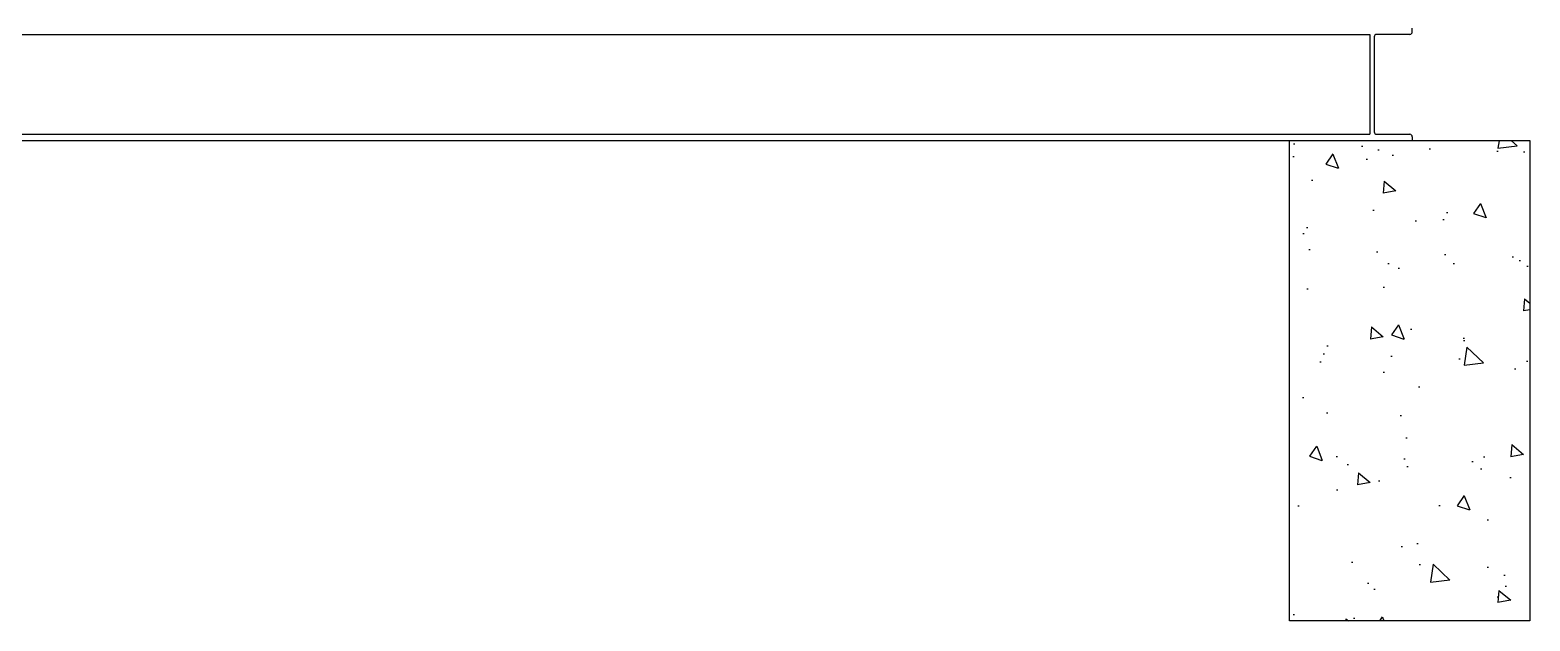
# Model space of a CAD drawing. Header units: millimetres. Extents: x 3692 to 33099, y 2878 to 23673.
# Drawn here: x 8556 to 10428, y 8862 to 9600 of the extents above; entities that cross this region are included whole.
import ezdxf

# ---------------------------------------------------------------- set-up
doc = ezdxf.new("R2010")
doc.units = ezdxf.units.MM
doc.layers.add('냉각탑_찬넬방진', color=1, linetype='Continuous')

# ---------------------------------------------------------------- blocks, each defined once
blk = doc.blocks.new('3')
at = {"layer": '냉각탑_찬넬방진', "ltscale": 150}
for p, q in [((10281.2, 9598), (10281.2, 9602.7)), ((10281.2, 9598), (10281.2, 9602.7)), ((10228.3, 9594.8), (10228.3, 9470.1)), ((10233.6, 9591.6), (10233.6, 9473.2)), ((10278, 9594.8), (10236.8, 9594.8)), ((10278, 9594.8), (10236.8, 9594.8)), ((10228.3, 9462.1), (10281.2, 9462.1)), ((10236.8, 9470.1), (10278, 9470.1)), ((10281.2, 9466.9), (10281.2, 9462.1))]:
    blk.add_line(p, q, dxfattribs=at)
at = {"layer": '냉각탑_찬넬방진', "ltscale": 30}
for p, q in [((7334.4, 9594.8), (10228.3, 9594.8)), ((7334.4, 9470.1), (10228.3, 9470.1)), ((7334.4, 9462.1), (10228.3, 9462.1)), ((7334.4, 9462.1), (10228.3, 9462.1))]:
    blk.add_line(p, q, dxfattribs=at)
at = {"layer": '냉각탑_찬넬방진', "ltscale": 150}
for centre, start, end in [((10236.8, 9591.6), 90, 180), ((10236.8, 9591.6), 90, 180), ((10278, 9598), 270, 0), ((10278, 9598), 270, 0), ((10236.8, 9473.2), 180, 270), ((10278, 9466.9), 0, 90)]:
    blk.add_arc(centre, 3.18, start, end, dxfattribs=at)

msp = doc.modelspace()

# ---------------------------------------------------------------- hatches: boundary and pattern name
h = msp.add_hatch()
h.set_pattern_fill('AR-CONC', color=4, angle=-90)
h.set_pattern_definition([(320, (-191855.46, 344242.1), (-15.939086, -182.18467), [19.05, -209.55]), (265, (-191855.46, 344242.1), (191.056845, 35.24342), [15.24, -167.64058]), (10.451445, (-191856.79, 344226.92), (175.11775, -146.94125), [16.19001, -178.090245]), (316.1842, (-191804.66, 344242.1), (-42.04233, -271.07904), [28.575, -314.325]), (6.63556, (-191808.16, 344219.5), (247.42612, -237.40413), [24.28502, -267.1356]), (261.18415, (-191804.66, 344242.1), (247.42612, -237.40413), [22.85997, -251.45973]), (291, (-191817.36, 344216.7), (-102.2652, -151.61439), [19.05, -209.55]), (236, (-191817.36, 344216.7), (184.18797, -61.80203), [15.24, -167.64]), (341.451445, (-191825.88, 344204.07), (81.92277, -213.41642), [16.19001, -178.08994]), (307.5, (-191855.46, 344242.1), (84.555039, -3.088603), [0, -165.608, 0, -170.18, 0, -168.275]), (277.5, (-191855.46, 344242.1), (100.180575, -66.819663), [0, -97.028, 0, -161.798, 0, -64.135]), (237.5, (-191855.46, 344298.745), (-5.728744, -135.590595), [0, -63.5, 0, -198.12, 0, -262.89]), (227.5, (-191855.46, 344324.14), (25.42649, -148.12918), [0, -82.55, 0, -131.572, 0, -186.69])])
h.paths.add_polyline_path([(10128, 9462.2), (10128, 8862.2), (10428, 8862), (10428, 9462)])

# ---------------------------------------------------------------- linework, layer by layer
at = {"ltscale": 500}
msp.add_lwpolyline([(10428, 9462.1), (10428, 8862.1), (10128, 8862.1), (10128, 9462.1)], close=True, dxfattribs=at)

# ---------------------------------------------------------------- block references
msp.add_blockref('3', (0, 0))

doc.saveas('drawing.dxf')
